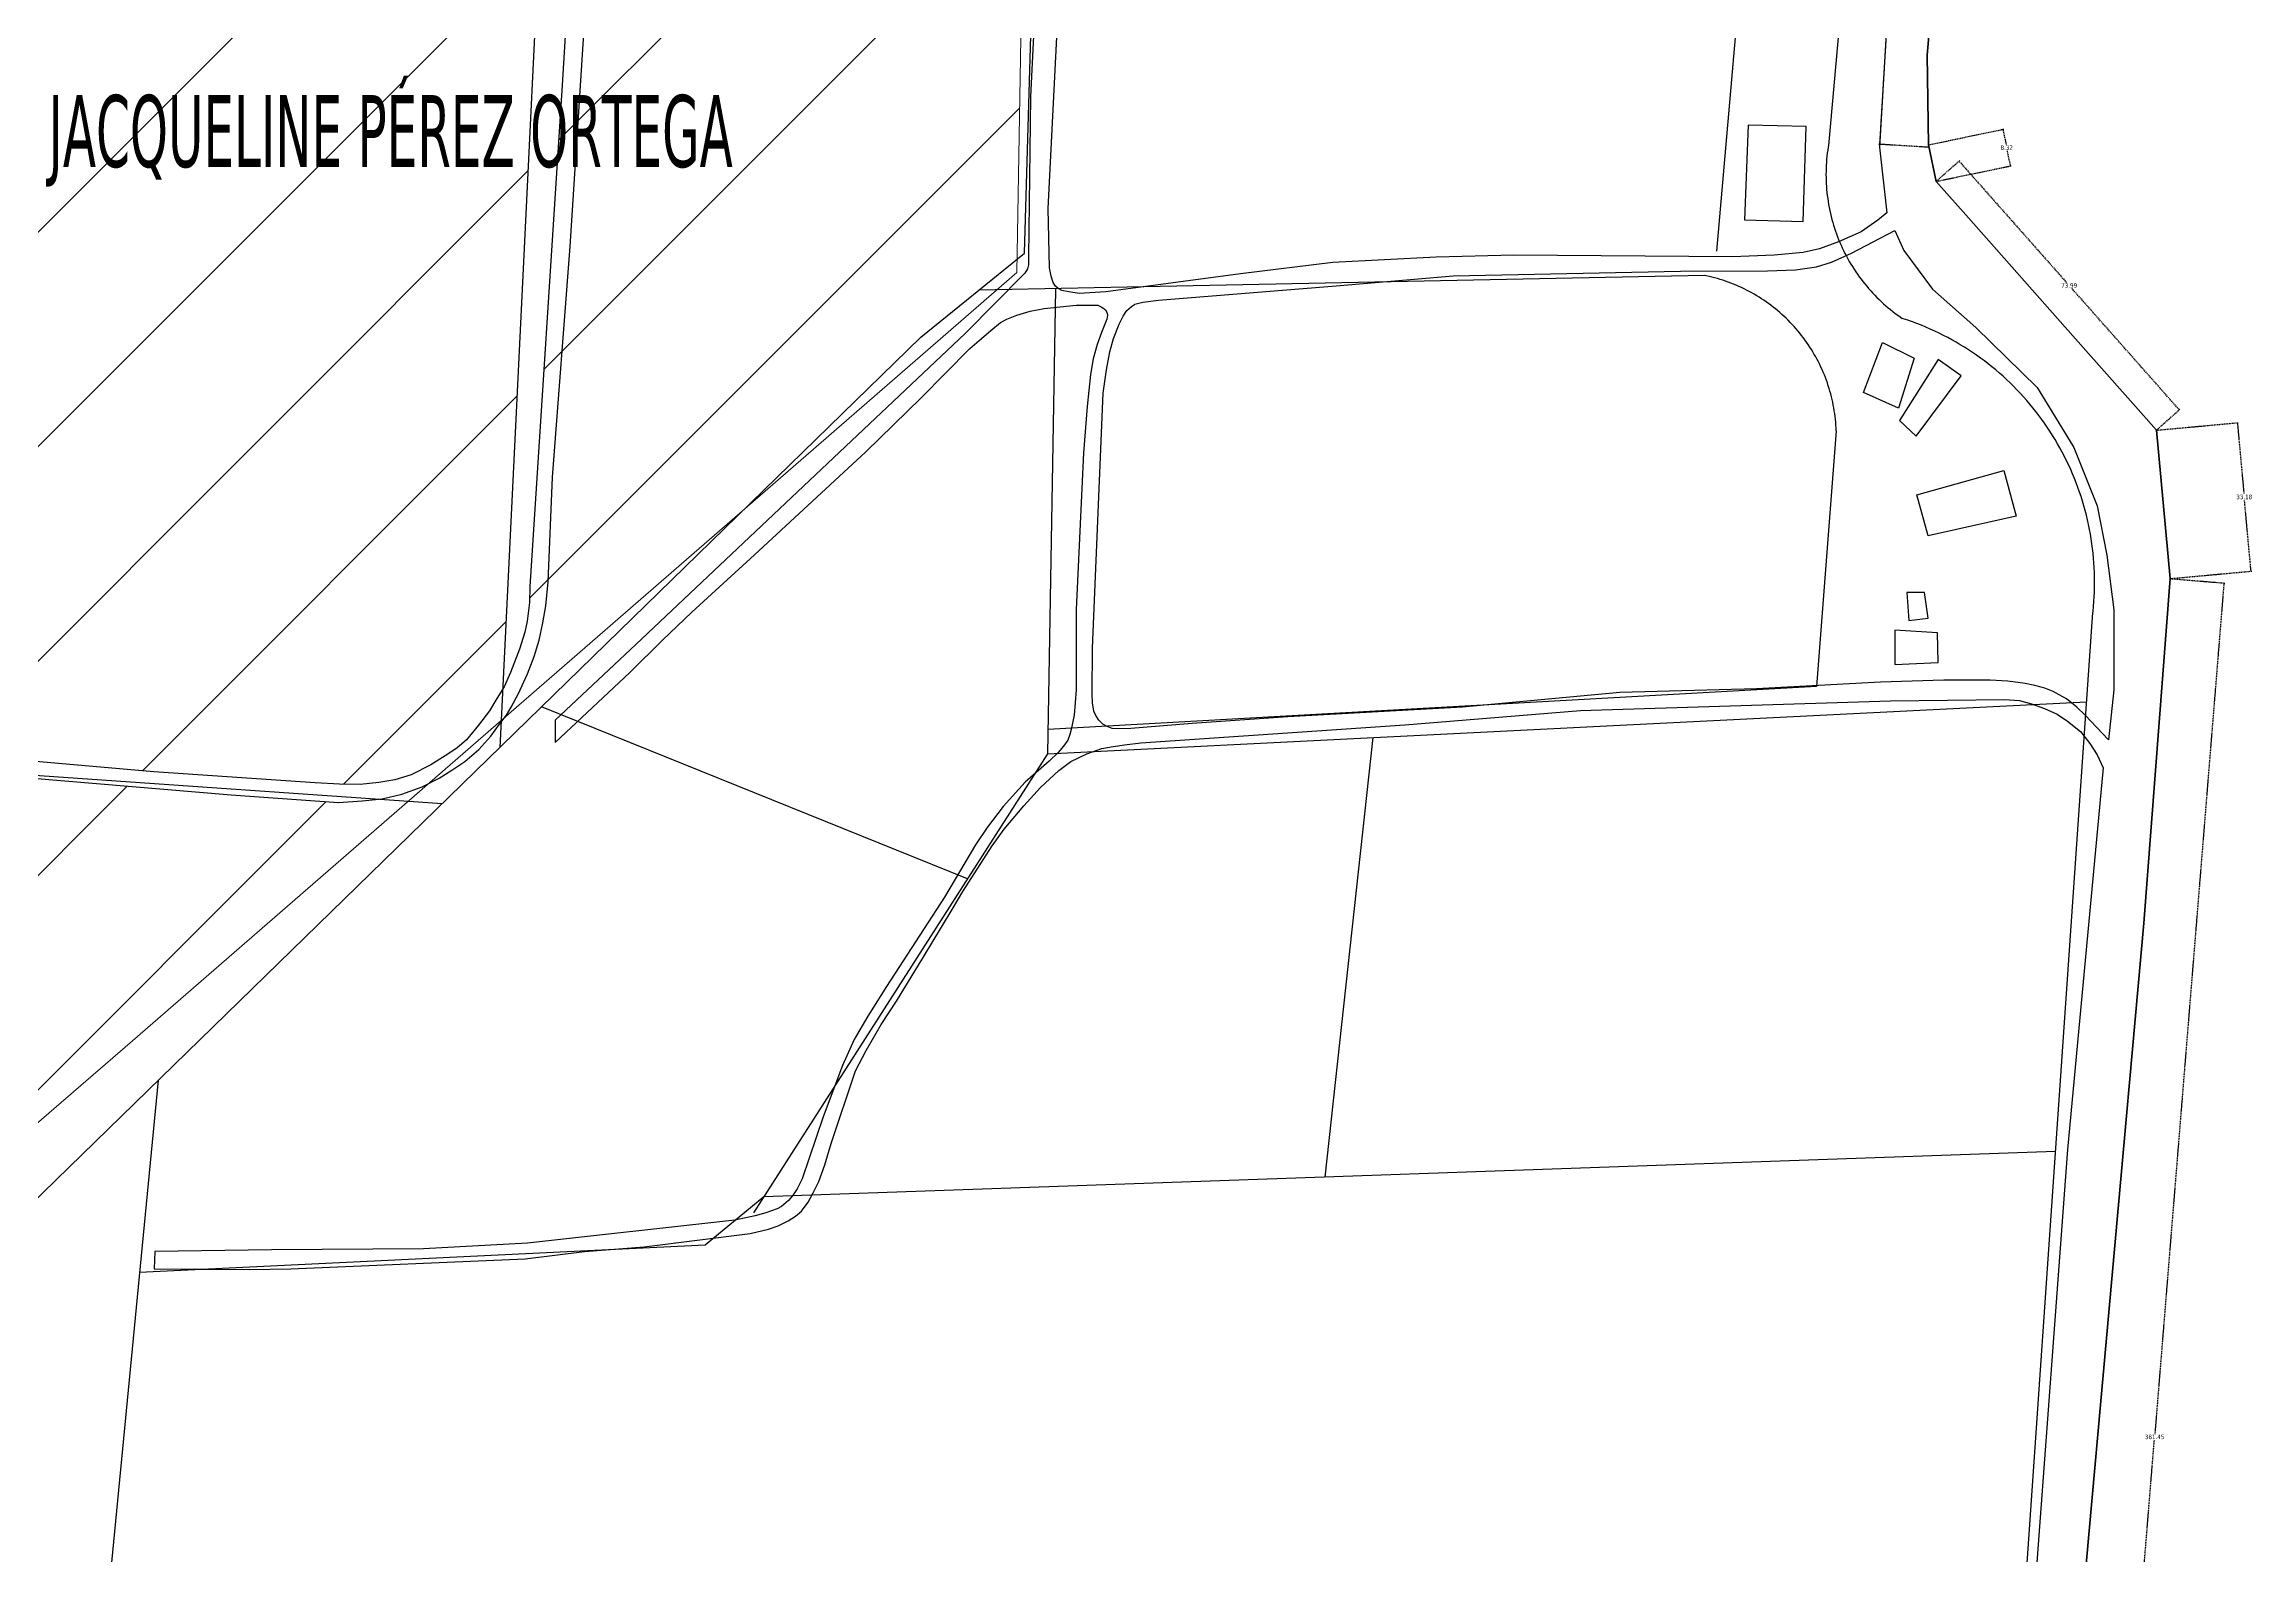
# Model space of a CAD drawing. Header units: metres. Extents: x 2 to 659295185, y -28 to 1124222152.
# Drawn here: x 658688.3 to 659180, y 1121752.3 to 1122088.8 of the extents above; entities that cross this region are included whole.
import ezdxf

# ---------------------------------------------------------------- set-up
doc = ezdxf.new("R2010")
doc.units = ezdxf.units.M
doc.header["$MEASUREMENT"] = 0
doc.linetypes.add('HIDDEN', pattern=[0.375, 0.25, -0.125])
doc.layers.add('AC', color=5, linetype='CONTINUOUS', lineweight=40)
doc.layers.add('PARCELA', color=140, linetype='CONTINUOUS', lineweight=40)
for name, color, linetype in [('División Parroquial', 130, 'CONTINUOUS'), ('MANZANA', 30, 'CONTINUOUS'), ('Parcelas', 140, 'CONTINUOUS'), ('texto', 255, 'CONTINUOUS'), ('TEXTOS', 7, 'CONTINUOUS')]:
    doc.layers.add(name, color=color, linetype=linetype)
doc.styles.get("Standard").update_dxf_attribs({"font": 'tahoma.ttf'})
doc.dimstyles.new('Copia de Standard', dxfattribs={"dimtxt": 1, "dimasz": 0.18, "dimexe": 0.18, "dimexo": 0.0625, "dimgap": 0.09, "dimtad": 0, "dimtih": 1, "dimtoh": 1, "dimzin": 0, "dimdsep": 46, "dimtxsty": 'Standard', "dimcen": 0.09, "dimadec": 0, "dimazin": 0, "dimtfac": 1, "dimtofl": 0, "dimtmove": 0, "dimatfit": 3, "dimfxl": 1, "dimtolj": 1, "dimtzin": 0, "dimlwd": 25, "dimlwe": 25, "dimarcsym": 0})

# ---------------------------------------------------------------- blocks, each defined once
blk = doc.blocks.new('*D1521')
at = {"layer": 'texto', "color": 0, "linetype": 'HIDDEN', "lineweight": 25, "transparency": 16777216}
for p, q in [((659173.79, 1121968.71), (659158.41, 1121779.4)), ((659161.87, 1121969.86), (659173.99, 1121968.87)), ((659142.94, 1121588.87), (659158.31, 1121778.17)), ((659130.98, 1121589.66), (659143.1, 1121588.67))]:
    blk.add_line(p, q, dxfattribs=at)
at = {"layer": 'texto', "color": 0, "lineweight": 0, "transparency": 16777216}
for points in [[(659173.76, 1121968.71), (659173.82, 1121968.7), (659173.81, 1121968.89)], [(659142.91, 1121588.87), (659142.97, 1121588.86), (659142.92, 1121588.69)]]:
    blk.add_solid(points, dxfattribs=at)
at = {"layer": 'texto', "color": 0, "lineweight": 0, "transparency": 16777216, "insert": (659158.36, 1121778.79), "char_height": 1, "attachment_point": 5}
blk.add_mtext('\\A1;381.45', dxfattribs=at)
blk = doc.blocks.new('*D1522')
at = {"layer": 'texto', "color": 0, "linetype": 'HIDDEN', "lineweight": 25, "transparency": 16777216}
for p, q in [((659158.83, 1122002.91), (659176.98, 1122004.58)), ((659176.81, 1122004.38), (659178.26, 1121988.65)), ((659179.82, 1121971.7), (659178.37, 1121987.43)), ((659161.87, 1121969.87), (659180.01, 1121971.53))]:
    blk.add_line(p, q, dxfattribs=at)
at = {"layer": 'texto', "color": 0, "lineweight": 0, "transparency": 16777216}
for points in [[(659176.84, 1122004.38), (659176.78, 1122004.38), (659176.8, 1122004.56)], [(659179.85, 1121971.7), (659179.79, 1121971.69), (659179.83, 1121971.52)]]:
    blk.add_solid(points, dxfattribs=at)
at = {"layer": 'texto', "color": 0, "lineweight": 0, "transparency": 16777216, "insert": (659178.32, 1121988.04), "char_height": 1, "attachment_point": 5}
blk.add_mtext('\\A1;33.18', dxfattribs=at)
blk = doc.blocks.new('*D1523')
at = {"layer": 'texto', "color": 0, "linetype": 'HIDDEN', "lineweight": 25, "transparency": 16777216}
for p, q in [((659109.75, 1122058.33), (659114.95, 1122062.93)), ((659114.93, 1122062.68), (659138.8, 1122035.73)), ((659163.75, 1122007.56), (659139.88, 1122034.51)), ((659158.81, 1122002.95), (659164.01, 1122007.55))]:
    blk.add_line(p, q, dxfattribs=at)
at = {"layer": 'texto', "color": 0, "lineweight": 0, "transparency": 16777216}
for points in [[(659114.95, 1122062.7), (659114.91, 1122062.66), (659114.81, 1122062.81)], [(659163.78, 1122007.58), (659163.73, 1122007.54), (659163.87, 1122007.43)]]:
    blk.add_solid(points, dxfattribs=at)
at = {"layer": 'texto', "color": 0, "lineweight": 0, "transparency": 16777216, "insert": (659139.34, 1122035.12), "char_height": 1, "attachment_point": 5}
blk.add_mtext('\\A1;73.99', dxfattribs=at)
blk = doc.blocks.new('*D1524')
at = {"layer": 'texto', "color": 0, "linetype": 'HIDDEN', "lineweight": 25, "transparency": 16777216}
for p, q in [((659108.07, 1122066.44), (659124.75, 1122069.92)), ((659124.61, 1122069.71), (659125.3, 1122066.42)), ((659126.24, 1122061.92), (659125.55, 1122065.2)), ((659109.77, 1122058.3), (659126.45, 1122061.78))]:
    blk.add_line(p, q, dxfattribs=at)
at = {"layer": 'texto', "color": 0, "lineweight": 0, "transparency": 16777216}
for points in [[(659124.64, 1122069.71), (659124.58, 1122069.7), (659124.58, 1122069.88)], [(659126.27, 1122061.92), (659126.21, 1122061.91), (659126.27, 1122061.74)]]:
    blk.add_solid(points, dxfattribs=at)
at = {"layer": 'texto', "color": 0, "lineweight": 0, "transparency": 16777216, "insert": (659125.43, 1122065.81), "char_height": 1, "attachment_point": 5}
blk.add_mtext('\\A1;8.32', dxfattribs=at)
blk = doc.blocks.new('*D1525')
at = {"layer": 'texto', "color": 0, "linetype": 'HIDDEN', "lineweight": 25, "transparency": 16777216}
for p, q in [((659101.71, 1122141.36), (659099.48, 1122104.65)), ((659112.62, 1122140.88), (659101.54, 1122141.55)), ((659097.18, 1122066.72), (659099.41, 1122103.43)), ((659108.06, 1122065.88), (659096.98, 1122066.55))]:
    blk.add_line(p, q, dxfattribs=at)
at = {"layer": 'texto', "color": 0, "lineweight": 0, "transparency": 16777216}
for points in [[(659101.68, 1122141.36), (659101.74, 1122141.36), (659101.72, 1122141.54)], [(659097.15, 1122066.72), (659097.21, 1122066.72), (659097.16, 1122066.54)]]:
    blk.add_solid(points, dxfattribs=at)
at = {"layer": 'texto', "color": 0, "lineweight": 0, "transparency": 16777216, "insert": (659099.44, 1122104.04), "char_height": 1, "attachment_point": 5}
blk.add_mtext('\\A1;75.13', dxfattribs=at)

msp = doc.modelspace()

# ---------------------------------------------------------------- hatches: boundary and pattern name
at = {"layer": 'División Parroquial', "lineweight": 0, "transparency": 33554666}
h = msp.add_hatch(dxfattribs=at)
h.set_pattern_fill('ANSI31', color=256, scale=270)
h.paths.add_polyline_path([(658811.302, 1122188.9807), (658758.7083, 1122211.2134), (658662.4302, 1122207.3605), (658661, 1122189.0605), (658661, 1122182.5258), (658684.684, 1122100.0705), (658686.6888, 1122099.8998), (658690.8529, 1122099.6999), (658695.2397, 1122099.7198), (658700.715, 1122099.8498), (658704.1123, 1122100.0898), (658707.6167, 1122100.7696), (658714.0732, 1122102.5593), (658734.3168, 1122109.6178), (658755.6488, 1122116.7964), (658766.591, 1122120.9355), (658786.1667, 1122129.9837), (658797.315, 1122135.0127), (658802.1306, 1122136.5823), (658807.3561, 1122137.6832)])
h.paths.add_polyline_path([(658904.2471, 1122188.4618), (658904.5522, 1122193.8807), (658905.1655, 1122198.4706), (658906.0387, 1122201.712), (658907.8101, 1122204.7335), (658908, 1122216), (658881.0483, 1122216.1091), (658826.5276, 1122213.9273), (658811.302, 1122188.9807), (658807.3494, 1122137.5958), (658810.2363, 1122137.9421), (658816.1485, 1122138.302), (658823.273, 1122138.6619), (658834.3389, 1122138.492), (658850.8965, 1122137.5721), (658864.7083, 1122136.1924), (658881.703, 1122134.3928), (658890.0313, 1122133.7629), (658896.3889, 1122133.6829), (658899.1265, 1122133.8029), (658901.2044, 1122134.1428), (658901.8641, 1122134.3728), (658902.6527, 1122134.7697), (658903.0613, 1122136.0272), (658903.1422, 1122141.5613), (658903.4473, 1122146.7603), (658903.8184, 1122163.3569)])
h.paths.add_polyline_path([(658799.1648, 1122124.249), (658805.1809, 1122133.273), (658805.1074, 1122133.273), (658804.5631, 1122133.163), (658802.6996, 1122132.7131), (658798.5437, 1122131.3634), (658784.5422, 1122124.9947), (658775.579, 1122120.7556), (658761.9074, 1122114.8368), (658752.0618, 1122110.5876), (658723.7209, 1122101.6095), (658720.1092, 1122100.5997), (658712.6534, 1122098.7054), (658687.9072, 1122088.8488), (658672.3509, 1121930.369), (658712.7704, 1121926.815), (658748.7305, 1121924.4355), (658754.0986, 1121924.1256), (658758.6997, 1121924.0356), (658762.8639, 1121924.4955), (658766.4756, 1121925.0654), (658770.0873, 1121926.1852), (658774.4576, 1121928.4147), (658777.6322, 1121930.4243), (658780.2544, 1121932.094), (658782.4395, 1121933.9836), (658785.0535, 1121937.2029), (658787.5602, 1121940.4223), (658789.1846, 1121943.1917), (658790.4702, 1121945.1991)])
h.paths.add_polyline_path([(658906.4918, 1122126.5141), (658821.7631, 1122134.943), (658818.0286, 1122134.7727), (658814.1943, 1122134.2028), (658813.213, 1122133.8629), (658812.776, 1122133.6429), (658812.339, 1122133.193), (658812.0174, 1122132.6431), (658811.6875, 1122131.9733), (658811.1537, 1122129.2348), (658811.1516, 1122129.2038), (658811.7141, 1122132.1246), (658812.6082, 1122133.6534), (658814.1943, 1122134.2028), (658818.0286, 1122134.7727), (658821.7631, 1122134.943), (658807.2563, 1122136.3862), (658805.3475, 1122133.523), (658807.0864, 1122132.6877), (658807.0864, 1122131.6234), (658806.4597, 1122124.6548), (658803.7056, 1122079.7339), (658796.5317, 1121968.1066), (658796.4327, 1121964.5674), (658795.905, 1121960.3682), (658795.369, 1121957.9287), (658794.1816, 1121954.1595), (658792.2273, 1121948.9605), (658790.4565, 1121944.9173), (658790.1349, 1121938.2947), (658844.0791, 1121985.1194), (658883.597, 1122023.6051), (658905.0501, 1122040.9719)])
h.paths.add_polyline_path([(658687.9072, 1122088.8488), (658624.4958, 1122097.3799), (658621, 1122091), (658611, 1121970), (658609.7937, 1121931.3982), (658617.186, 1121930.8858), (658617.2918, 1121935.0134), (658645.6822, 1121932.7138), (658672.3509, 1121930.369)])
h.paths.add_polyline_path([(658661, 1122182.5258), (658661, 1122164), (658624.4958, 1122097.3799), (658634.4312, 1122096.0433), (658636.7272, 1122098.79), (658639.7387, 1122101.3217), (658641.7489, 1122102.3493), (658644.6265, 1122103.452), (658648.0982, 1122103.5991), (658653.1447, 1122103.6191), (658661.2504, 1122103.0992), (658672.3245, 1122101.5995), (658681.7578, 1122100.3197), (658684.684, 1122100.0705)])
h.paths.add_polyline_path([(658769.4415, 1121920.3325), (658762.9938, 1121920.7794), (658759.1533, 1121920.3864), (658753.9007, 1121920.0264), (658730.0042, 1121921.6961), (658611.8161, 1121931.1404), (658611.8161, 1121894.3411), (658611.8161, 1121817.7758), (658611.2224, 1121783.3766), (658708, 1121867)])
h.paths.add_polyline_path([(658826.5276, 1122213.9273), (658758.7083, 1122211.2134), (658811.302, 1122188.9807)])
h.paths.add_polyline_path([(658506.5907, 1122191.1652), (658675.7354, 1122191.1652), (658675.7354, 1122251.0007), (658506.5907, 1122251.0007)], flags=9)
h.paths.add_polyline_path([(658907.3768, 1122201.6128), (658951.0412, 1122226.6707), (658947.6856, 1122232.5179), (658904.0212, 1122207.46)], flags=9)

# ---------------------------------------------------------------- linework, layer by layer
at = {"layer": 'AC', "lineweight": 0}
msp.add_lwpolyline([(658908, 1122216), (658905, 1122038), (658708, 1121867), (658605, 1121778), (658611, 1121970), (658621, 1122091), (658661, 1122164), (658661, 1122217), (658908, 1122216)], dxfattribs=at)
at = {"layer": 'MANZANA', "lineweight": -2}
for p, q in [((658808.3727, 1122088.8321), (658811.1516, 1122129.2038)), ((658806.4597, 1122124.6548), (658803.7056, 1122079.7339)), ((658911.9817, 1122052.2395), (658914.5957, 1122104.8988)), ((658908.939, 1122095.2508), (658908.032, 1122077.1044)), ((659098.6347, 1122092.4413), (659097.1092, 1122065.8967)), ((658805.5032, 1122043.8012), (658808.3727, 1122088.8321)), ((658803.7056, 1122079.7339), (658796.5317, 1121968.1066)), ((658908.032, 1122077.1044), (658907.5372, 1122041.4917)), ((659097.1092, 1122065.8967), (659098.7089, 1122051.2997)), ((658912.2621, 1122039.0822), (658911.9817, 1122052.2395)), ((659098.7089, 1122051.2997), (659096.7464, 1122049.63)), ((659093.0357, 1122047.0706), (659087.9975, 1122044.841)), ((659090.8588, 1122042.3115), (659100.4817, 1122047.3305)), ((659096.7464, 1122049.63), (659093.0357, 1122047.0706)), ((659100.4817, 1122047.3305), (659102.4772, 1122042.9114)), ((658801.5699, 1121992.4617), (658805.5032, 1122043.8012)), ((658907.5372, 1122041.4917), (658907.5455, 1122039.7221)), ((658998.3817, 1122041.4517), (658975.3758, 1122040.242)), ((659015.6897, 1122041.8616), (658998.3817, 1122041.4517)), ((659064.3485, 1122041.5217), (659015.6897, 1122041.8616)), ((659073.658, 1122041.9016), (659064.3485, 1122041.5217)), ((659080.1228, 1122042.4815), (659073.658, 1122041.9016)), ((659083.7344, 1122043.2713), (659080.1228, 1122042.4815)), ((659087.9975, 1122044.841), (659083.7344, 1122043.2713)), ((659086.3814, 1122040.3019), (659090.8588, 1122042.3115)), ((659102.4772, 1122042.9114), (659108.8678, 1122034.3132)), ((658906.7869, 1122037.8324), (658893.4781, 1122024.3952)), ((658907.3311, 1122038.8322), (658906.7869, 1122037.8324)), ((658907.5455, 1122039.7221), (658907.3311, 1122038.8322)), ((658912.6002, 1122037.2026), (658912.2621, 1122039.0822)), ((658913.0372, 1122035.7629), (658912.6002, 1122037.2026)), ((658913.5897, 1122034.993), (658913.0372, 1122035.7629)), ((658954.7859, 1122037.7225), (658924.7793, 1122033.7133)), ((658975.3758, 1122040.242), (658954.7859, 1122037.7225)), ((658976.052, 1122035.053), (659002.1253, 1122037.2626)), ((659002.1253, 1122037.2626), (659052.7466, 1122038.2724)), ((659052.7466, 1122038.2724), (659072.1408, 1122038.3523)), ((659072.1408, 1122038.3523), (659078.3829, 1122038.6023)), ((659078.3829, 1122038.6023), (659083.0913, 1122039.2921)), ((659083.0913, 1122039.2921), (659086.3814, 1122040.3019)), ((658911.0912, 1122030.004), (658918.2156, 1122030.7039)), ((658914.1422, 1122034.4431), (658913.5897, 1122034.993)), ((658915.0245, 1122034.0032), (658914.1422, 1122034.4431)), ((658916.5582, 1122033.6733), (658915.0245, 1122034.0032)), ((658918.8588, 1122033.3534), (658916.5582, 1122033.6733)), ((658918.2156, 1122030.7039), (658921.8273, 1122030.7139)), ((658924.7793, 1122033.7133), (658918.8588, 1122033.3534)), ((658921.8273, 1122030.7139), (658923.0394, 1122030.7239)), ((658923.0394, 1122030.7239), (658923.9135, 1122030.284)), ((658930.4854, 1122030.424), (658931.1451, 1122030.8639)), ((658931.1451, 1122030.8639), (658931.2523, 1122030.9738)), ((658931.2523, 1122030.9738), (658933.0004, 1122031.4337)), ((658933.0004, 1122031.4337), (658936.5049, 1122031.8837)), ((658936.5049, 1122031.8837), (658976.052, 1122035.053)), ((659108.8678, 1122034.3132), (659118.5484, 1122025.7349)), ((658899.1677, 1122025.085), (658901.3529, 1122026.8647)), ((658901.3529, 1122026.8647), (658902.7794, 1122027.6445)), ((658902.7794, 1122027.6445), (658904.9645, 1122028.5343)), ((658904.9645, 1122028.5343), (658907.9165, 1122029.4342)), ((658907.9165, 1122029.4342), (658911.0912, 1122030.004)), ((658925.0184, 1122027.6345), (658923.831, 1122024.6451)), ((658923.9135, 1122030.284), (658924.6803, 1122029.7341)), ((658924.6803, 1122029.7341), (658925.0184, 1122029.1842)), ((658925.0184, 1122029.1842), (658925.1256, 1122028.5143)), ((658925.1256, 1122028.5143), (658925.0184, 1122027.6345)), ((658926.4614, 1122023.3254), (658927.7643, 1122026.5347)), ((658927.7643, 1122026.5347), (658928.6384, 1122028.3144)), ((658928.6384, 1122028.3144), (658929.5042, 1122029.5341)), ((658929.5042, 1122029.5341), (658930.4854, 1122030.424)), ((659118.5484, 1122025.7349), (659132.1953, 1122012.4076)), ((658893.4781, 1122024.3952), (658820.1478, 1121955.1693)), ((658883.682, 1122010.0881), (658894.4758, 1122021.0859)), ((658894.4758, 1122021.0859), (658899.1677, 1122025.085)), ((658922.858, 1122021.9857), (658921.9922, 1122018.7663)), ((658923.831, 1122024.6451), (658922.858, 1122021.9857)), ((658925.7111, 1122020.336), (658926.4614, 1122023.3254)), ((658921.9922, 1122018.7663), (658921.349, 1122015.337)), ((658924.2186, 1122011.1479), (658924.9607, 1122016.3468)), ((658924.9607, 1122016.3468), (658925.7111, 1122020.336)), ((658921.349, 1122015.337), (658920.6151, 1122008.1485)), ((658921.8438, 1121954.3994), (658924.2186, 1122011.1479)), ((659132.1953, 1122012.4076), (659140.3669, 1121999.0603)), ((658871.3462, 1121998.0805), (658883.682, 1122010.0881)), ((658920.6151, 1122008.1485), (658919.7823, 1121997.8606)), ((658846.5757, 1121975.1852), (658871.3462, 1121998.0805)), ((658919.7823, 1121997.8606), (658918.1909, 1121963.0077)), ((659140.3669, 1121999.0603), (659145.5783, 1121986.033)), ((658800.5804, 1121969.1264), (658801.5699, 1121992.4617)), ((659145.5783, 1121986.033), (659147.7057, 1121975.0952)), ((658832.6072, 1121962.4078), (658846.5757, 1121975.1852)), ((659147.7057, 1121975.0952), (659149.2971, 1121962.9377)), ((658796.5317, 1121968.1066), (658796.4327, 1121964.5674)), ((658800.0527, 1121963.8075), (658800.5804, 1121969.1264)), ((658796.4327, 1121964.5674), (658795.905, 1121960.3682)), ((658799.4177, 1121960.0483), (658800.0527, 1121963.8075)), ((658826.06, 1121956.1891), (658832.6072, 1121962.4078)), ((658918.1909, 1121963.0077), (658918.1579, 1121945.0913)), ((659149.2971, 1121962.9377), (659149.2642, 1121945.1313)), ((658795.369, 1121957.9287), (658794.1816, 1121954.1595)), ((658795.905, 1121960.3682), (658795.369, 1121957.9287)), ((658798.5519, 1121956.1791), (658799.4177, 1121960.0483)), ((658794.1816, 1121954.1595), (658792.2273, 1121948.9605)), ((658795.9545, 1121948.6406), (658797.4717, 1121952.5198)), ((658797.4717, 1121952.5198), (658798.5519, 1121956.1791)), ((658820.1478, 1121955.1693), (658802.1389, 1121938.3827)), ((658818.746, 1121948.9605), (658826.06, 1121956.1891)), ((658921.7778, 1121944.1115), (658921.8438, 1121954.3994)), ((658792.2273, 1121948.9605), (658790.8173, 1121945.7412)), ((658794.0085, 1121944.3215), (658795.9545, 1121948.6406)), ((658802.1636, 1121933.4037), (658818.746, 1121948.9605)), ((659111.4487, 1121947.2809), (659097.3153, 1121946.781)), ((659121.7478, 1121947.2209), (659111.4487, 1121947.2809)), ((659125.6975, 1121947.0209), (659121.7478, 1121947.2209)), ((658789.1846, 1121943.1917), (658787.5602, 1121940.4223)), ((658790.8173, 1121945.7412), (658789.1846, 1121943.1917)), ((658792.3758, 1121941.2121), (658794.0085, 1121944.3215)), ((658918.1579, 1121945.0913), (658917.7456, 1121939.4525)), ((658921.7861, 1121942.2319), (658921.7778, 1121944.1115)), ((658922.1241, 1121940.3523), (658921.7861, 1121942.2319)), ((659039.2481, 1121944.5314), (659004.195, 1121941.2721)), ((659030.4993, 1121940.5123), (659099.5252, 1121942.6918)), ((659069.7083, 1121945.3313), (659039.2481, 1121944.5314)), ((659097.3153, 1121946.781), (659069.7083, 1121945.3313)), ((659099.5252, 1121942.6918), (659124.9472, 1121942.9218)), ((659124.9472, 1121942.9218), (659128.2373, 1121942.7118)), ((659129.5319, 1121946.481), (659125.6975, 1121947.0209)), ((659128.2373, 1121942.7118), (659130.9749, 1121941.952)), ((659131.7253, 1121946.0511), (659129.5319, 1121946.481)), ((659133.9186, 1121945.5012), (659131.7253, 1121946.0511)), ((659135.7905, 1121944.7414), (659133.9186, 1121945.5012)), ((659137.1098, 1121943.9715), (659135.7905, 1121944.7414)), ((659138.7507, 1121943.0917), (659137.1098, 1121943.9715)), ((659141.0595, 1121941.2221), (659138.7507, 1121943.0917)), ((659149.2642, 1121945.1313), (659148.1097, 1121933.9536)), ((658785.0535, 1121937.2029), (658782.4395, 1121933.9836)), ((658787.5602, 1121940.4223), (658785.0535, 1121937.2029)), ((658787.7993, 1121934.7834), (658789.7618, 1121937.4429)), ((658789.7618, 1121937.4429), (658791.2873, 1121939.4425)), ((658791.2873, 1121939.4425), (658792.3758, 1121941.2121)), ((658802.1389, 1121938.3827), (658802.1636, 1121933.4037)), ((658917.7456, 1121939.4525), (658917.1024, 1121936.2431)), ((658922.5694, 1121939.3625), (658922.1241, 1121940.3523)), ((658923.2291, 1121938.3727), (658922.5694, 1121939.3625)), ((658924.1114, 1121937.4929), (658923.2291, 1121938.3727)), ((658925.1009, 1121936.943), (658924.1114, 1121937.4929)), ((658944.0498, 1121937.5828), (658930.3617, 1121936.5231)), ((658932.5634, 1121933.3237), (658991.3892, 1121937.3429)), ((658965.3076, 1121939.1125), (658944.0498, 1121937.5828)), ((659004.195, 1121941.2721), (658965.3076, 1121939.1125)), ((658991.3892, 1121937.3429), (659030.4993, 1121940.5123)), ((659130.9749, 1121941.952), (659133.8362, 1121940.9722)), ((659133.8362, 1121940.9722), (659136.6892, 1121939.6524)), ((659136.6892, 1121939.6524), (659138.9981, 1121938.1127)), ((659138.9981, 1121938.1127), (659141.8511, 1121935.8032)), ((659142.9314, 1121939.4625), (659141.0595, 1121941.2221)), ((659148.1097, 1121933.9536), (659142.9314, 1121939.4625)), ((658712.7704, 1121926.815), (658645.6822, 1121932.7138)), ((658782.4395, 1121933.9836), (658780.2544, 1121932.094)), ((658785.1854, 1121931.784), (658787.7993, 1121934.7834)), ((658915.3625, 1121932.5839), (658914.1669, 1121931.1442)), ((658916.3438, 1121933.9136), (658915.3625, 1121932.5839)), ((658916.7808, 1121935.1333), (658916.3438, 1121933.9136)), ((658917.1024, 1121936.2431), (658916.7808, 1121935.1333)), ((658923.9135, 1121932.074), (658926.4285, 1121932.5239)), ((658926.1976, 1121936.5031), (658925.1009, 1121936.943)), ((658927.6241, 1121936.4031), (658926.1976, 1121936.5031)), ((658926.4285, 1121932.5239), (658928.9517, 1121932.8638)), ((658930.3617, 1121936.5231), (658927.6241, 1121936.4031)), ((658928.9517, 1121932.8638), (658932.5634, 1121933.3237)), ((659141.8511, 1121935.8032), (659143.9456, 1121933.1637)), ((659143.9456, 1121933.1637), (659145.603, 1121930.6243)), ((658655.569, 1121927.9948), (658730.0042, 1121921.6961)), ((658774.4576, 1121928.4147), (658770.0873, 1121926.1852)), ((658777.6322, 1121930.4243), (658774.4576, 1121928.4147)), ((658780.2544, 1121932.094), (658777.6322, 1121930.4243)), ((658779.1742, 1121927.225), (658782.019, 1121929.1146)), ((658782.019, 1121929.1146), (658785.1854, 1121931.784)), ((658912.2044, 1121929.2545), (658906.8528, 1121924.5855)), ((658914.1669, 1121931.1442), (658912.2044, 1121929.2545)), ((658914.2906, 1121927.155), (658917.02, 1121929.1646)), ((658917.02, 1121929.1646), (658920.5244, 1121930.8342)), ((658920.5244, 1121930.8342), (658923.9135, 1121932.074)), ((659146.9306, 1121927.7548), (659138.9816, 1121842.7821)), ((659145.603, 1121930.6243), (659146.9306, 1121927.7548)), ((658748.7305, 1121924.4355), (658712.7704, 1121926.815)), ((658754.0986, 1121924.1256), (658748.7305, 1121924.4355)), ((658758.6997, 1121924.0356), (658754.0986, 1121924.1256)), ((658762.8639, 1121924.4955), (658758.6997, 1121924.0356)), ((658766.4756, 1121925.0654), (658762.8639, 1121924.4955)), ((658770.0873, 1121926.1852), (658766.4756, 1121925.0654)), ((658768.0258, 1121921.866), (658772.5115, 1121923.5457)), ((658772.5115, 1121923.5457), (658776.3376, 1121925.4353)), ((658776.3376, 1121925.4353), (658779.1742, 1121927.225)), ((658906.8528, 1121924.5855), (658901.9466, 1121919.1466)), ((658906.5477, 1121919.2766), (658910.2584, 1121923.3857)), ((658910.2584, 1121923.3857), (658914.2906, 1121927.155)), ((658730.0042, 1121921.6961), (658753.9007, 1121920.0264)), ((658753.9007, 1121920.0264), (658759.1533, 1121920.3864)), ((658759.1533, 1121920.3864), (658763.6473, 1121920.8463)), ((658763.6473, 1121920.8463), (658768.0258, 1121921.866)), ((658901.9466, 1121919.1466), (658898.3514, 1121914.4776)), ((658902.1857, 1121914.0576), (658906.5477, 1121919.2766)), ((658898.3514, 1121914.4776), (658895.7374, 1121910.5983)), ((658899.4646, 1121910.3884), (658902.1857, 1121914.0576)), ((658895.7374, 1121910.5983), (658888.8851, 1121898.9507)), ((658892.9338, 1121900.1905), (658899.4646, 1121910.3884)), ((658888.8851, 1121898.9507), (658875.9309, 1121879.0948)), ((658890.5426, 1121896.2013), (658892.9338, 1121900.1905)), ((658884.1273, 1121885.5534), (658890.5426, 1121896.2013)), ((658878.1408, 1121875.7954), (658884.1273, 1121885.5534)), ((658875.9309, 1121879.0948), (658871.7997, 1121872.4461)), ((658874.7683, 1121870.5765), (658878.1408, 1121875.7954)), ((658871.7997, 1121872.4461), (658868.757, 1121867.2372)), ((658871.3957, 1121864.8077), (658874.7683, 1121870.5765)), ((658868.757, 1121867.2372), (658866.1513, 1121861.4683)), ((658869.0044, 1121860.2686), (658871.3957, 1121864.8077)), ((658866.1513, 1121861.4683), (658861.814, 1121850.0607)), ((658863.5951, 1121844.0919), (658869.0044, 1121860.2686)), ((658861.814, 1121850.0607), (658857.1716, 1121836.2135)), ((658862.1933, 1121839.3328), (658863.5951, 1121844.0919)), ((658860.8987, 1121835.6736), (658862.1933, 1121839.3328)), ((659138.9816, 1121842.7821), (659123.7845, 1121639.3136)), ((658856.0832, 1121833.9939), (658854.9947, 1121832.4442)), ((658857.1716, 1121836.2135), (658856.0832, 1121833.9939)), ((658859.5959, 1121833.1241), (658860.8987, 1121835.6736)), ((658851.6057, 1121829.5548), (658849.0907, 1121828.655)), ((658852.5952, 1121830.1047), (658851.6057, 1121829.5548)), ((658854.1207, 1121831.4445), (658852.5952, 1121830.1047)), ((658854.9947, 1121832.4442), (658854.1207, 1121831.4445)), ((658856.982, 1121829.0249), (658858.5074, 1121831.0245)), ((658858.5074, 1121831.0245), (658859.5959, 1121833.1241)), ((658842.1972, 1121827.0753), (658795.9792, 1121821.8964)), ((658846.6829, 1121827.9852), (658842.1972, 1121827.0753)), ((658845.6027, 1121824.1059), (658849.6597, 1121825.0058)), ((658849.0907, 1121828.655), (658846.6829, 1121827.9852)), ((658849.6597, 1121825.0058), (658851.8448, 1121825.7956)), ((658851.8448, 1121825.7956), (658854.03, 1121826.9054)), ((658854.03, 1121826.9054), (658855.6709, 1121827.9152)), ((658855.6709, 1121827.9152), (658856.982, 1121829.0249)), ((658713.026, 1121820.0868), (658712.8281, 1121816.2176)), ((658739.0004, 1121820.4267), (658713.026, 1121820.0868)), ((658772.8579, 1121820.6866), (658739.0004, 1121820.4267)), ((658795.9792, 1121821.8964), (658772.8579, 1121820.6866)), ((658795.4432, 1121818.4671), (658808.6943, 1121820.0668)), ((658808.6943, 1121820.0668), (658821.9536, 1121821.1266)), ((658821.9536, 1121821.1266), (658845.6027, 1121824.1059)), ((658712.8281, 1121816.2176), (658733.9787, 1121816.0876)), ((658733.9787, 1121816.0876), (658743.2883, 1121816.2375)), ((658743.2883, 1121816.2375), (658795.4432, 1121818.4671))]:
    msp.add_line(p, q, dxfattribs=at)
at = {"layer": 'MANZANA'}
for points in [[(658345.5346, 1121765.0271), (658588.708, 1121736.4184), (658883.597, 1122023.6051), (658906.7039, 1122042.3107), (658921.0082, 1122534.1592), (658947.4162, 1123110.7331)], [(659092.846, 1122222.0178), (659090.1809, 1122116.1298), (659085.7072, 1122066.2554)], [(658758.7083, 1122211.2134), (658811.302, 1122188.9807), (658807.2563, 1122136.3862), (658799.1648, 1122124.249), (658789.8438, 1121932.3007)], [(659060.8359, 1122042.7675), (659067.9932, 1122124.3607), (659005.3669, 1122130.0865), (658909.1627, 1122126.8536)], [(659085.7072, 1122066.2554), (659085.6527, 1122065.9209), (659085.5527, 1122065.252), (659085.4645, 1122064.5815), (659085.3879, 1122063.9095), (659085.3231, 1122063.2363), (659085.27, 1122062.562), (659085.2287, 1122061.887), (659085.1992, 1122061.2113), (659085.1815, 1122060.5352), (659085.1756, 1122059.8589), (659085.1815, 1122059.1826), (659085.1992, 1122058.5065), (659085.2287, 1122057.8308), (659085.27, 1122057.1557), (659085.3231, 1122056.4815), (659085.3879, 1122055.8083), (659085.4645, 1122055.1363), (659085.5527, 1122054.4658), (659085.6527, 1122053.7969), (659085.7643, 1122053.1298), (659085.8876, 1122052.4648), (659086.0224, 1122051.8021), (659086.1688, 1122051.1418), (659086.3267, 1122050.4841), (659086.496, 1122049.8294), (659086.6768, 1122049.1776), (659086.8689, 1122048.5292), (659087.0722, 1122047.8841), (659087.2868, 1122047.2428), (659087.5126, 1122046.6052), (659087.7494, 1122045.9717), (659087.9973, 1122045.3425), (659088.2561, 1122044.7176), (659088.5258, 1122044.0974), (659088.8063, 1122043.4819), (659089.0975, 1122042.8715), (659089.3992, 1122042.2662), (659089.7115, 1122041.6663), (659090.0342, 1122041.072), (659090.3673, 1122040.4833), (659090.7105, 1122039.9006), (659091.0639, 1122039.3239), (659091.4273, 1122038.7535), (659091.8006, 1122038.1895), (659092.1837, 1122037.6321), (659092.5764, 1122037.0815), (659092.9787, 1122036.5379), (659093.3904, 1122036.0013), (659093.8115, 1122035.472), (659094.2417, 1122034.9501), (659094.6809, 1122034.4359), (659095.129, 1122033.9293), (659095.586, 1122033.4307), (659096.0515, 1122032.9401), (659096.5256, 1122032.4577), (659097.0079, 1122031.9836), (659097.4985, 1122031.5181), (659097.9972, 1122031.0612), (659098.5037, 1122030.613), (659099.018, 1122030.1738), (659099.5399, 1122029.7436), (659100.0692, 1122029.3226), (659100.6057, 1122028.9109), (659101.1494, 1122028.5086), (659101.7, 1122028.1158), (659102.1694, 1122027.7922)], [(659058.1452, 1122037.3514), (658896.4914, 1122034.0435)], [(659087.4567, 1122002.7283), (659087.4549, 1122002.7813), (659087.427, 1122003.4189), (659087.3881, 1122004.056), (659087.338, 1122004.6923), (659087.2768, 1122005.3276), (659087.2045, 1122005.9618), (659087.1212, 1122006.5946), (659087.0269, 1122007.2258), (659086.9216, 1122007.8553), (659086.8052, 1122008.4829), (659086.678, 1122009.1083), (659086.5399, 1122009.7314), (659086.3909, 1122010.3521), (659086.231, 1122010.97), (659086.0605, 1122011.585), (659085.8792, 1122012.197), (659085.6873, 1122012.8057), (659085.4848, 1122013.411), (659085.2717, 1122014.0126), (659085.0482, 1122014.6105), (659084.8143, 1122015.2043), (659084.57, 1122015.794), (659084.3155, 1122016.3793), (659084.0508, 1122016.9601), (659083.7761, 1122017.5362), (659083.4913, 1122018.1074), (659083.1965, 1122018.6735), (659082.892, 1122019.2344), (659082.5777, 1122019.7899), (659082.2538, 1122020.3399), (659081.9203, 1122020.8841), (659081.5773, 1122021.4224), (659081.2251, 1122021.9546), (659080.8636, 1122022.4806), (659080.4929, 1122023.0002), (659080.1133, 1122023.5133), (659079.7247, 1122024.0197), (659079.3274, 1122024.5192), (659078.9214, 1122025.0117), (659078.5069, 1122025.497), (659078.084, 1122025.975), (659077.6528, 1122026.4456), (659077.2134, 1122026.9086), (659076.7661, 1122027.3638), (659076.3108, 1122027.8112), (659075.8479, 1122028.2505), (659075.3773, 1122028.6817), (659074.8993, 1122029.1046), (659074.4139, 1122029.5191), (659073.9214, 1122029.9251), (659073.4219, 1122030.3224), (659072.9156, 1122030.711), (659072.4025, 1122031.0906), (659071.8829, 1122031.4613), (659071.3569, 1122031.8228), (659070.8247, 1122032.1751), (659070.2864, 1122032.518), (659069.7422, 1122032.8515), (659069.1922, 1122033.1754), (659068.6367, 1122033.4897), (659068.0758, 1122033.7943), (659067.5097, 1122034.089), (659066.9385, 1122034.3738), (659066.3624, 1122034.6485), (659065.7816, 1122034.9132), (659065.1963, 1122035.1677), (659064.6066, 1122035.412), (659064.0128, 1122035.6459), (659063.4149, 1122035.8694), (659062.8133, 1122036.0825), (659062.208, 1122036.285), (659061.5993, 1122036.4769), (659060.9873, 1122036.6582), (659060.3723, 1122036.8288), (659059.7543, 1122036.9886), (659059.1337, 1122037.1376), (659058.5106, 1122037.2757), (659058.1452, 1122037.3514)], [(658913.5859, 1122034.3933), (658911.7829, 1121930.8814), (658846.3372, 1121828.6785)], [(659144.5146, 1121961.2498), (659144.5502, 1121961.5344), (659144.6721, 1121962.6042), (659144.7753, 1121963.6759), (659144.8598, 1121964.7493), (659144.9255, 1121965.8239), (659144.9725, 1121966.8996), (659145.0007, 1121967.9759), (659145.0101, 1121969.0525), (659145.0007, 1121970.1292), (659144.9725, 1121971.2055), (659144.9255, 1121972.2811), (659144.8598, 1121973.3558), (659144.7753, 1121974.4292), (659144.6721, 1121975.5009), (659144.5502, 1121976.5707), (659144.4097, 1121977.6381), (659144.2506, 1121978.703), (659144.0729, 1121979.7649), (659143.8766, 1121980.8235), (659143.662, 1121981.8786), (659143.429, 1121982.9298), (659143.1776, 1121983.9767), (659142.908, 1121985.0191), (659142.6203, 1121986.0566), (659142.3145, 1121987.0889), (659141.9907, 1121988.1158), (659141.6491, 1121989.1368), (659141.2897, 1121990.1517), (659140.9126, 1121991.1602), (659140.518, 1121992.162), (659140.106, 1121993.1567), (659139.6767, 1121994.1441), (659139.2302, 1121995.1238), (659138.7667, 1121996.0956), (659138.2863, 1121997.0592), (659137.7891, 1121998.0142), (659137.2754, 1121998.9604), (659136.7452, 1121999.8975), (659136.1987, 1122000.8252), (659135.6362, 1122001.7432), (659135.0577, 1122002.6513), (659134.4634, 1122003.5491), (659133.8536, 1122004.4364), (659133.2283, 1122005.313), (659132.5879, 1122006.1785), (659131.9325, 1122007.0327), (659131.2622, 1122007.8753), (659130.5774, 1122008.7061), (659129.8781, 1122009.5248), (659129.1647, 1122010.3312), (659128.4373, 1122011.125), (659127.6962, 1122011.906), (659126.9415, 1122012.6739), (659126.1736, 1122013.4286), (659125.3926, 1122014.1697), (659124.5988, 1122014.8971), (659123.7924, 1122015.6105), (659122.9737, 1122016.3098), (659122.1429, 1122016.9946), (659121.3002, 1122017.6649), (659120.4461, 1122018.3203), (659119.5806, 1122018.9607), (659118.704, 1122019.586), (659117.8167, 1122020.1958), (659116.9189, 1122020.7901), (659116.0108, 1122021.3686), (659115.0928, 1122021.9311), (659114.1651, 1122022.4776), (659113.228, 1122023.0078), (659112.2818, 1122023.5215), (659111.3268, 1122024.0187), (659110.3632, 1122024.4991), (659109.3914, 1122024.9626), (659108.4117, 1122025.4091), (659107.4243, 1122025.8384), (659106.4296, 1122026.2505), (659105.4278, 1122026.6451), (659104.4193, 1122027.0221), (659103.4044, 1122027.3815), (659102.3834, 1122027.7232), (659102.1694, 1122027.7922)], [(659104.7909, 1122018.9542), (659101.3547, 1122007.8274), (659093.5005, 1122011.2636), (659097.7549, 1122022.3904), (659104.7909, 1122018.9542)], [(659110.1907, 1122018.6269), (659101.5184, 1122005.0457), (659105.2818, 1122001.6095), (659115.2632, 1122015.0271), (659110.1907, 1122018.6269)], [(659087.4567, 1122002.7283), (659083.0283, 1121945.812), (658911.8774, 1121936.3043)], [(659105.4455, 1121988.5192), (659124.7537, 1121993.9189), (659127.5354, 1121983.7739), (659107.8999, 1121979.356), (659105.4455, 1121988.5192)], [(659103.1547, 1121966.7565), (659103.6455, 1121960.5386), (659107.8999, 1121961.0295), (659107.0817, 1121966.7565), (659103.1547, 1121966.7565)], [(659098.1366, 1121289.7762), (659144.5146, 1121961.2498)], [(659100.5366, 1121958.4114), (659100.5366, 1121950.7209), (659110.1907, 1121951.2118), (659110.0271, 1121957.7569), (659100.5366, 1121958.4114)], [(658911.7829, 1121930.8814), (659143.2129, 1121942.4034)], [(658893.9474, 1121903.0287), (658799.1314, 1121941.3458)], [(658984.2658, 1121934.49), (658973.5841, 1121836.6162)], [(658600.7129, 1121932.0276), (658777.0155, 1121919.8075)], [(658713.7346, 1121858.1795), (658699.3085, 1121709.4418)], [(659136.3021, 1121842.347), (658848.6015, 1121832.2145), (658835.579, 1121821.5064), (658709.582, 1121815.3647)]]:
    msp.add_lwpolyline(points, dxfattribs=at)
at = {"layer": 'MANZANA', "lineweight": 40}
msp.add_lwpolyline([(659141.8729, 1121736.4283), (659155.9807, 1121893.1949), (659161.8054, 1121969.8612), (659158.7681, 1122002.9037), (659140.182, 1122023.8949), (659140.182, 1122023.8949), (659116.9336, 1122050.1515), (659109.706, 1122058.2888), (659108.0095, 1122066.43), (659107.7316, 1122086.4257), (659111.0672, 1122125.0286)], dxfattribs=at)
at = {"layer": 'PARCELA', "lineweight": 0}
msp.add_lwpolyline([(658908, 1122216), (658905, 1122038), (658708, 1121867), (658605, 1121778), (658611, 1121970), (658621, 1122091), (658661, 1122164), (658661, 1122217), (658908, 1122216)], dxfattribs=at)
at = {"layer": 'Parcelas'}
msp.add_lwpolyline([(659067.8108, 1122070.8246), (659066.9926, 1122049.7164), (659080.083, 1122049.3892), (659080.7375, 1122070.4973), (659067.8108, 1122070.8246)], dxfattribs=at)

# ---------------------------------------------------------------- texts
at = {"layer": 'TEXTOS', "color": 0, "width": 0.571429}
msp.add_text('JACQUELINE PÉREZ ORTEGA', height=16, dxfattribs=at).set_placement((658689.3403, 1122061.5081))

# ---------------------------------------------------------------- dimensions: what is measured, and where the dimension line sits
at = {"layer": 'texto', "lineweight": 0}
for p1, p2, distance, picture, middle in [((659108.1249, 1122065.876), (659112.683, 1122140.8722), 10.9809, '*D1525', (659099.4433, 1122104.0403)), ((659109.706, 1122058.2888), (659108.0095, 1122066.43), -16.9238, '*D1524', (659125.4256, 1122065.8119)), ((659158.7681, 1122002.9037), (659109.706, 1122058.2888), -6.8208, '*D1523', (659139.3427, 1122035.1191)), ((659161.8054, 1121969.8612), (659158.7681, 1122002.9037), -18.1044, '*D1522', (659178.3151, 1121988.0396)), ((659130.9197, 1121589.6624), (659161.8054, 1121969.8612), -12.041, '*D1521', (659158.3641, 1121778.7869))]:
    dim = msp.add_aligned_dim(p1=p1, p2=p2, distance=distance, dimstyle='Copia de Standard', dxfattribs=at)
    dim.commit()
    dim.dimension.update_dxf_attribs({"geometry": picture, "text_midpoint": middle})

doc.saveas('drawing.dxf')
